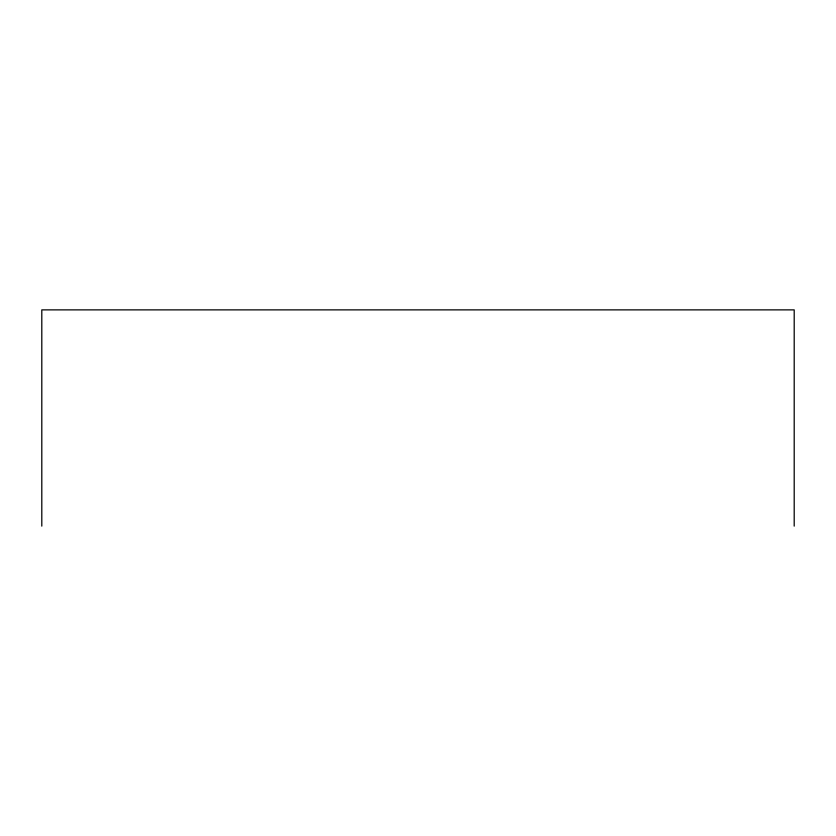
<?xml version="1.0" encoding="UTF-8"?>
<svg xmlns="http://www.w3.org/2000/svg" width="836" height="836" viewBox="0 0 836 836"><rect width="100%" height="100%" fill="white"/><g stroke="black" fill="none" stroke-linecap="round" stroke-linejoin="round"><path stroke-width="1.25" d="M794.2 526.126L794.2 309.874L41.8 309.874L41.8 526.126"/></g></svg>
